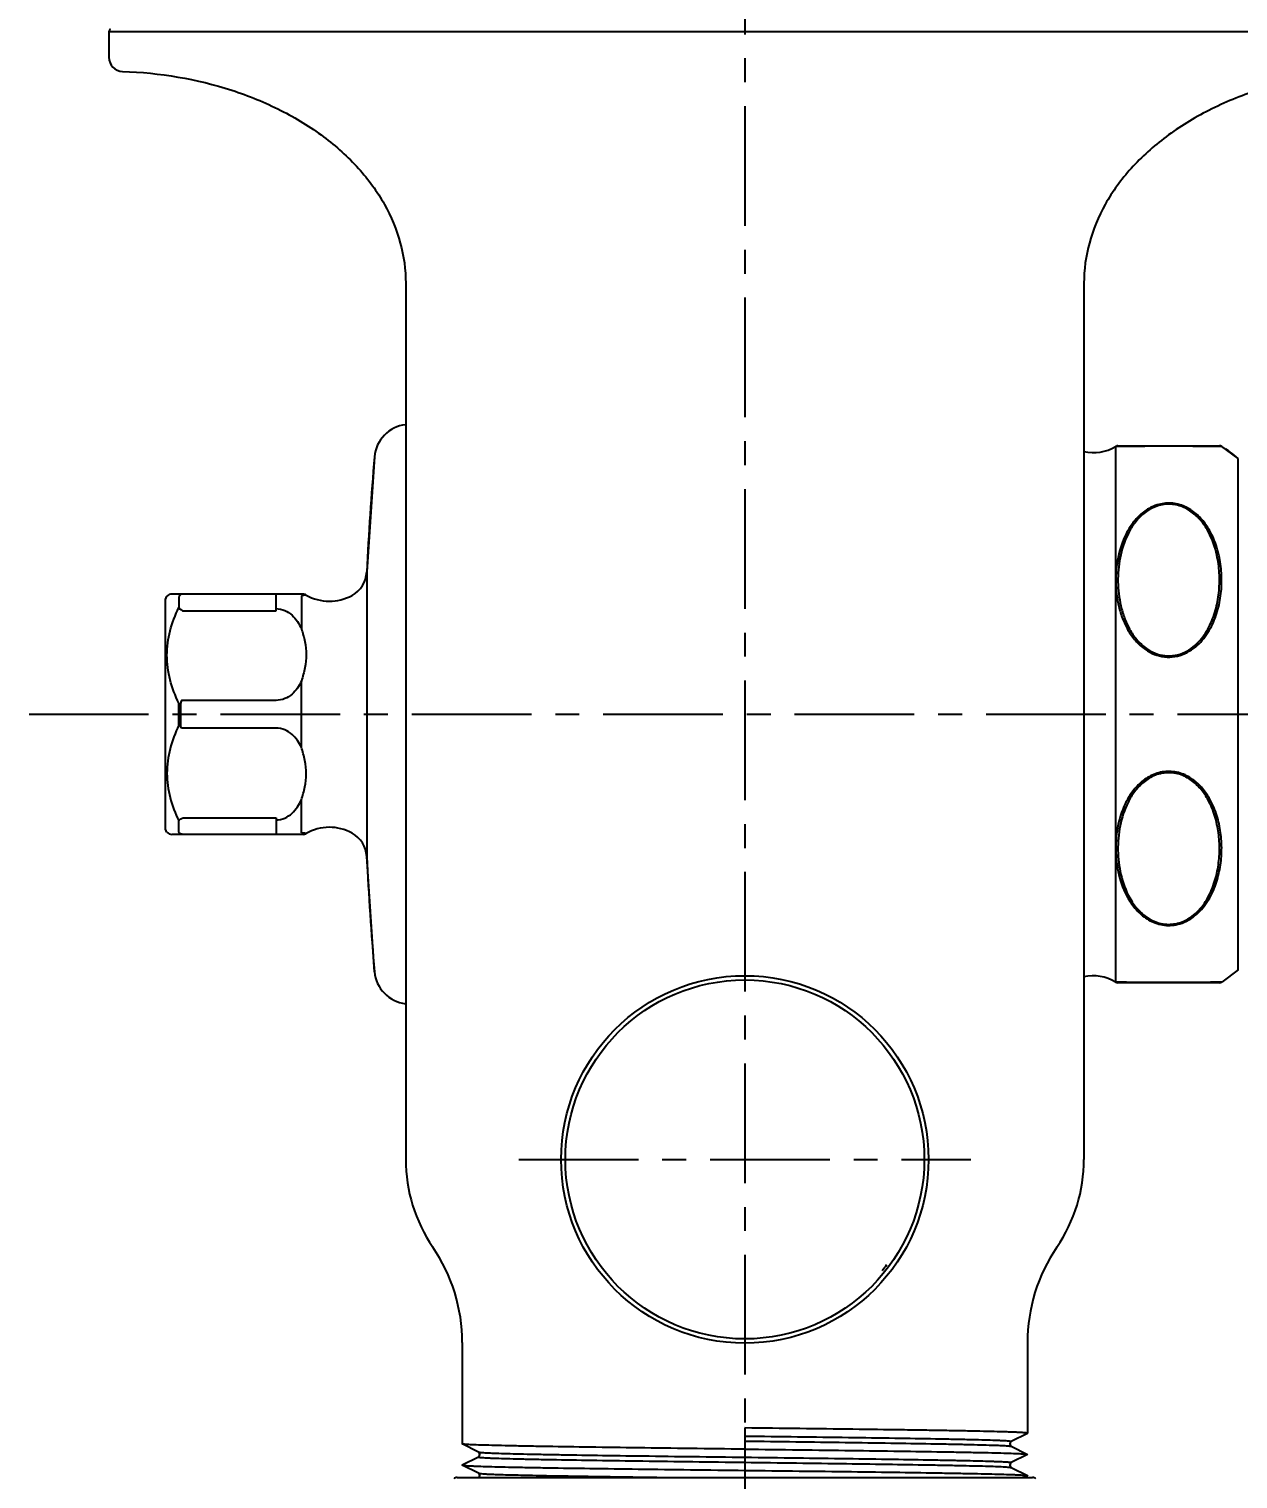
# Model space of a CAD drawing. Header units: millimetres. Extents: x 2792 to 3374, y 618 to 1096.
# Drawn here: x 3019.8 to 3084, y 791.4 to 868.3 of the extents above; entities that cross this region are included whole.
import ezdxf

# ---------------------------------------------------------------- set-up
doc = ezdxf.new("R2010")
doc.units = ezdxf.units.MM
doc.header["$LTSCALE"] = 0.1
doc.linetypes.add('CENTERX2', pattern=[101.6, 63.5, -12.7, 12.7, -12.7])
for name, color, linetype in [('02___PRT_ALL_AXES', 7, 'Continuous'), ('CENTER', 1, 'CENTERX2'), ('DIM', 3, 'Continuous')]:
    doc.layers.add(name, color=color, linetype=linetype)
doc.styles.get("Standard").update_dxf_attribs({"font": 'arial.ttf'})
doc.dimstyles.new('ISO-25', dxfattribs={"dimtxt": 2.5, "dimasz": 2.5, "dimexe": 1.25, "dimexo": 0.625, "dimtad": 1, "dimtxsty": 'Standard', "dimcen": 2.5, "dimadec": 0, "dimazin": 0, "dimtfac": 1, "dimtmove": 0, "dimatfit": 3, "dimfxl": 0, "dimarcsym": 0})

# ---------------------------------------------------------------- blocks, each defined once
blk = doc.blocks.new('*D193')
at = {"layer": 'Defpoints', "color": 0, "transparency": 16777216}
for p in [(3127.568, 940.514), (3057.818, 935.367), (3127.568, 856.353)]:
    blk.add_point(p, dxfattribs=at)
at = {"layer": 'DIM', "color": 0, "lineweight": -2, "transparency": 16777216}
for p, q in [((3057.818, 935.992), (3057.818, 941.764)), ((3127.568, 856.978), (3127.568, 941.764)), ((3060.318, 940.514), (3125.068, 940.514))]:
    blk.add_line(p, q, dxfattribs=at)
at = {"layer": 'DIM', "color": 0, "transparency": 16777216}
for points in [[(3060.318, 940.93), (3060.318, 940.097), (3057.818, 940.514)], [(3125.068, 940.93), (3125.068, 940.097), (3127.568, 940.514)]]:
    blk.add_solid(points, dxfattribs=at)
at = {"layer": 'DIM', "color": 0, "transparency": 16777216, "insert": (3092.693, 942.415), "char_height": 2.5, "attachment_point": 5}
blk.add_mtext('95', dxfattribs=at)
blk = doc.blocks.new('*D194')
at = {"layer": 'Defpoints', "color": 0, "transparency": 16777216}
for p in [(3142.568, 947.933), (3057.818, 935.367), (3142.568, 843.228)]:
    blk.add_point(p, dxfattribs=at)
at = {"layer": 'DIM', "color": 0, "lineweight": -2, "transparency": 16777216}
for p, q in [((3057.818, 935.992), (3057.818, 949.183)), ((3142.568, 843.853), (3142.568, 949.183)), ((3060.318, 947.933), (3140.068, 947.933))]:
    blk.add_line(p, q, dxfattribs=at)
at = {"layer": 'DIM', "color": 0, "transparency": 16777216}
for points in [[(3060.318, 948.349), (3060.318, 947.516), (3057.818, 947.933)], [(3140.068, 948.349), (3140.068, 947.516), (3142.568, 947.933)]]:
    blk.add_solid(points, dxfattribs=at)
at = {"layer": 'DIM', "color": 0, "transparency": 16777216, "insert": (3100.193, 949.834), "char_height": 2.5, "attachment_point": 5}
blk.add_mtext('116', dxfattribs=at)

msp = doc.modelspace()

# ---------------------------------------------------------------- linework, layer by layer
at = {"color": 7, "linetype": 'Continuous'}
for p, q in [((3024.068, 868.203), (3024.068, 866.84)), ((3024.068, 868.203), (3091.568, 868.203)), ((3039.818, 854.853), (3039.818, 808.353)), ((3075.818, 854.853), (3075.818, 808.353)), ((3077.496, 846.188), (3077.496, 817.767)), ((3077.508, 846.195), (3077.579, 846.197)), ((3077.579, 846.197), (3077.767, 846.199)), ((3077.624, 846.228), (3083.012, 846.228)), ((3082.871, 846.199), (3083.103, 846.196)), ((3083.103, 846.196), (3083.128, 846.195)), ((3083.995, 818.41), (3083.995, 845.546)), ((3037.749, 839.529), (3037.749, 824.427)), ((3027.068, 825.852), (3027.068, 838.103)), ((3027.146, 838.243), (3027.112, 838.209)), ((3034.348, 838.353), (3027.411, 838.353)), ((3027.774, 838.218), (3027.774, 837.635)), ((3032.935, 837.467), (3032.935, 838.353)), ((3034.278, 838.269), (3034.278, 836.512)), ((3027.973, 837.467), (3032.935, 837.467)), ((3034.278, 830.221), (3034.278, 833.735)), ((3032.935, 832.716), (3027.912, 832.716)), ((3027.774, 831.395), (3027.774, 832.56)), ((3027.88, 831.391), (3027.88, 832.56)), ((3032.935, 831.24), (3027.912, 831.24)), ((3034.278, 825.686), (3034.278, 827.443)), ((3027.973, 826.488), (3032.935, 826.488)), ((3032.935, 826.488), (3032.935, 825.603)), ((3027.146, 825.713), (3027.112, 825.746)), ((3027.774, 825.738), (3027.774, 826.32)), ((3034.348, 825.603), (3027.411, 825.603)), ((3077.58, 817.759), (3077.508, 817.76)), ((3077.768, 817.756), (3077.58, 817.759)), ((3083.012, 817.728), (3077.624, 817.728)), ((3083.011, 817.758), (3082.856, 817.756)), ((3083.128, 817.76), (3083.011, 817.758)), ((3057.818, 794.103), (3057.818, 792.978)), ((3072.814, 793.817), (3071.957, 793.389)), ((3072.814, 793.817), (3072.818, 793.822)), ((3042.822, 793.255), (3042.818, 793.259)), ((3043.679, 792.826), (3042.822, 793.255)), ((3071.957, 793.129), (3072.814, 792.701)), ((3072.814, 792.692), (3071.957, 792.264)), ((3072.814, 792.701), (3072.814, 792.692)), ((3042.822, 792.138), (3043.679, 792.567)), ((3043.679, 791.701), (3042.822, 792.13)), ((3071.957, 792.004), (3072.814, 791.576)), ((3042.549, 791.478), (3073.087, 791.478)), ((3072.814, 791.567), (3072.635, 791.478)), ((3072.814, 791.576), (3072.814, 791.567))]:
    msp.add_line(p, q, dxfattribs=at)
for points in [[(3071.957, 793.389), (3071.924, 793.365), (3071.878, 793.262), (3071.919, 793.158), (3071.957, 793.129)], [(3043.679, 792.567), (3043.717, 792.596), (3043.758, 792.699), (3043.712, 792.803), (3043.679, 792.826)], [(3071.957, 792.264), (3071.924, 792.24), (3071.878, 792.137), (3071.919, 792.033), (3071.957, 792.004)], [(3043.72, 791.478), (3043.758, 791.574), (3043.712, 791.678), (3043.679, 791.701)]]:
    msp.add_lwpolyline(points, dxfattribs=at)
for radius in [9.75, 9.525]:
    msp.add_circle((3057.818, 808.353), radius, dxfattribs=at)
for centre, radius, start, end in [((3024.218, 868.203), 0.15, 119.99965, 180), ((3024.818, 866.84), 0.75, 180, 268.09791), ((3076.329, 848.112), 2.25, 256.82215, 301.26007), ((3080.318, 841.54), 5.438, 121.11685, 121.26007), ((3077.624, 846.003), 0.225, 89.99912, 121.1161), ((3083.012, 846.003), 0.225, 58.8834, 90.0003), ((3080.318, 841.54), 5.438, 47.44801, 58.88315), ((3195.541, 831.978), 157.972, 175.03861, 177.26029), ((3036.25, 839.6), 1.5, 298.83889, 357.26029), ((3027.218, 838.103), 0.15, 135, 180), ((3027.411, 837.978), 0.375, 90.00035, 135.00025), ((3035.637, 829.124), 9.246, 97.93771, 98.44742), ((3034.348, 837.978), 0.375, 60.34701, 89.99766), ((3027.218, 825.852), 0.15, 180, 225), ((3027.411, 825.978), 0.375, 224.99975, 269.99965), ((3035.637, 834.832), 9.246, 261.55258, 262.06229), ((3036.25, 824.355), 1.5, 2.73971, 61.16111), ((3034.348, 825.978), 0.375, 270.00234, 299.65299), ((3195.541, 831.978), 157.972, 182.73971, 184.96139), ((3076.329, 815.844), 2.25, 58.73993, 103.17785), ((3077.624, 817.953), 0.225, 238.8839, 270.00088), ((3083.012, 817.953), 0.225, 269.9997, 301.1166), ((3048.068, 808.353), 8.25, 180, 214.30195), ((3067.568, 808.353), 8.25, 325.69805, 0), ((3033.818, 798.632), 9, 0, 34.30115), ((3081.818, 798.632), 9, 145.69885, 180), ((3042.549, 791.253), 0.225, 90, 140.99786), ((3073.087, 791.253), 0.225, 39.00214, 90)]:
    msp.add_arc(centre, radius, start, end, dxfattribs=at)
for points, knots in [([(3024.793, 866.091), (3026.754, 866.026), (3029.664, 865.545), (3033.18, 864.11), (3035.462, 862.719), (3037.338, 861.036), (3038.746, 859.12), (3039.617, 857.033), (3039.818, 855.57), (3039.818, 854.853)], [0, 0, 0, 0, 0.286008, 0.422459, 0.551936, 0.673566, 0.787615, 0.895522, 1, 1, 1, 1]), ([(3090.843, 866.091), (3088.882, 866.026), (3085.972, 865.545), (3082.456, 864.11), (3080.174, 862.719), (3078.298, 861.036), (3076.89, 859.12), (3076.019, 857.033), (3075.818, 855.57), (3075.818, 854.853)], [0, 0, 0, 0, 0.286008, 0.422459, 0.551936, 0.673566, 0.787615, 0.895522, 1, 1, 1, 1]), ([(3077.767, 846.199), (3078.619, 846.212), (3080.32, 846.221), (3082.022, 846.212), (3082.871, 846.199)], [0, 0, 0, 0, 0.50069, 1, 1, 1, 1]), ([(3082.981, 840.421), (3082.883, 840.853), (3082.656, 841.497), (3082.154, 842.257), (3081.646, 842.756), (3080.999, 843.112), (3080.248, 843.23), (3079.51, 843.062), (3078.887, 842.673), (3078.404, 842.157), (3077.93, 841.384), (3077.581, 840.318), (3077.463, 838.999), (3077.566, 838.122), (3077.668, 837.698)], [0, 0, 0, 0, 0.121019, 0.183184, 0.247113, 0.313386, 0.38158, 0.449547, 0.515376, 0.578933, 0.640851, 0.761633, 0.880875, 1, 1, 1, 1]), ([(3082.871, 840.417), (3082.778, 840.839), (3082.562, 841.468), (3082.084, 842.213), (3081.597, 842.706), (3080.969, 843.06), (3080.235, 843.175), (3079.517, 842.999), (3078.92, 842.606), (3078.463, 842.094), (3078.016, 841.333), (3077.69, 840.291), (3077.582, 839.003), (3077.681, 838.148), (3077.778, 837.732)], [0, 0, 0, 0, 0.120969, 0.183027, 0.24685, 0.313119, 0.381445, 0.449467, 0.515163, 0.578532, 0.6403, 0.76101, 0.880457, 1, 1, 1, 1]), ([(3079.084, 835.407), (3079.232, 835.307), (3079.554, 835.133), (3080.091, 834.998), (3080.649, 835.013), (3081.177, 835.173), (3081.639, 835.448), (3082.148, 835.91), (3082.616, 836.612), (3082.958, 837.538), (3083.125, 838.496), (3083.141, 839.465), (3083.053, 840.106), (3082.981, 840.421)], [0, 0, 0, 0, 0.06608, 0.133882, 0.202324, 0.269859, 0.335569, 0.399411, 0.522699, 0.643014, 0.762051, 0.880801, 1, 1, 1, 1]), ([(3079.135, 835.469), (3079.278, 835.369), (3079.591, 835.196), (3080.115, 835.063), (3080.66, 835.083), (3081.171, 835.252), (3081.614, 835.532), (3082.097, 835.996), (3082.536, 836.692), (3082.855, 837.602), (3083.01, 838.539), (3083.024, 839.485), (3082.939, 840.11), (3082.871, 840.417)], [0, 0, 0, 0, 0.066086, 0.133912, 0.202352, 0.2698, 0.335378, 0.399122, 0.52242, 0.642901, 0.7621, 0.880908, 1, 1, 1, 1]), ([(3027.856, 838.321), (3027.835, 838.309), (3027.8, 838.279), (3027.78, 838.238), (3027.774, 838.218)], [0, 0, 0, 0, 0.53165, 1, 1, 1, 1]), ([(3027.973, 838.353), (3027.943, 838.353), (3027.902, 838.344), (3027.865, 838.326), (3027.856, 838.321)], [0, 0, 0, 0, 0.742225, 1, 1, 1, 1]), ([(3034.534, 838.304), (3034.533, 838.304), (3034.529, 838.303), (3034.52, 838.302), (3034.505, 838.3), (3034.475, 838.296), (3034.426, 838.29), (3034.384, 838.284), (3034.36, 838.281)], [0, 0, 0, 0, 0.01771, 0.069878, 0.155439, 0.272455, 0.590135, 1, 1, 1, 1]), ([(3027.774, 832.56), (3027.585, 832.962), (3027.268, 833.79), (3027.085, 835.108), (3027.266, 836.42), (3027.584, 837.24), (3027.774, 837.635)], [0, 0, 0, 0, 0.253334, 0.502284, 0.749869, 1, 1, 1, 1]), ([(3027.774, 837.635), (3027.777, 837.627), (3027.796, 837.592), (3027.828, 837.566), (3027.856, 837.55)], [0, 0, 0, 0, 0.205107, 1, 1, 1, 1]), ([(3027.856, 837.55), (3027.866, 837.545), (3027.907, 837.52), (3027.945, 837.491), (3027.973, 837.467)], [0, 0, 0, 0, 0.229236, 1, 1, 1, 1]), ([(3032.935, 837.583), (3033.093, 837.583), (3033.408, 837.515), (3033.796, 837.253), (3034.085, 836.907), (3034.222, 836.645), (3034.278, 836.512)], [0, 0, 0, 0, 0.261342, 0.515006, 0.760455, 1, 1, 1, 1]), ([(3077.668, 837.698), (3077.72, 837.481), (3077.851, 837.05), (3078.139, 836.433), (3078.538, 835.861), (3078.888, 835.541), (3079.084, 835.407)], [0, 0, 0, 0, 0.243375, 0.489663, 0.740886, 1, 1, 1, 1]), ([(3077.778, 837.732), (3077.827, 837.519), (3077.952, 837.096), (3078.227, 836.487), (3078.608, 835.921), (3078.945, 835.603), (3079.135, 835.469)], [0, 0, 0, 0, 0.243535, 0.489946, 0.741131, 1, 1, 1, 1]), ([(3034.278, 836.512), (3034.351, 836.291), (3034.481, 835.842), (3034.56, 835.138), (3034.479, 834.426), (3034.351, 833.965), (3034.278, 833.735)], [0, 0, 0, 0, 0.246583, 0.494091, 0.744768, 1, 1, 1, 1]), ([(3034.278, 833.735), (3034.222, 833.607), (3034.084, 833.356), (3033.794, 833.025), (3033.405, 832.779), (3033.093, 832.716), (3032.935, 832.716)], [0, 0, 0, 0, 0.236222, 0.479485, 0.734141, 1, 1, 1, 1]), ([(3027.912, 832.716), (3027.905, 832.704), (3027.885, 832.656), (3027.88, 832.603), (3027.88, 832.564)], [0, 0, 0, 0, 0.250593, 1, 1, 1, 1]), ([(3027.774, 831.395), (3027.585, 830.993), (3027.268, 830.165), (3027.085, 828.848), (3027.266, 827.535), (3027.584, 826.716), (3027.774, 826.32)], [0, 0, 0, 0, 0.253334, 0.502284, 0.749869, 1, 1, 1, 1]), ([(3027.912, 831.24), (3027.905, 831.251), (3027.885, 831.299), (3027.88, 831.352), (3027.88, 831.391)], [0, 0, 0, 0, 0.250593, 1, 1, 1, 1]), ([(3034.278, 830.221), (3034.222, 830.349), (3034.084, 830.6), (3033.794, 830.93), (3033.405, 831.177), (3033.093, 831.24), (3032.935, 831.24)], [0, 0, 0, 0, 0.236222, 0.479485, 0.734141, 1, 1, 1, 1]), ([(3034.278, 827.443), (3034.351, 827.665), (3034.481, 828.114), (3034.56, 828.818), (3034.479, 829.53), (3034.351, 829.991), (3034.278, 830.221)], [0, 0, 0, 0, 0.246583, 0.494091, 0.744768, 1, 1, 1, 1]), ([(3082.505, 827.469), (3082.392, 827.67), (3082.127, 828.06), (3081.601, 828.556), (3080.932, 828.898), (3080.165, 828.988), (3079.425, 828.788), (3078.812, 828.375), (3078.341, 827.841), (3077.882, 827.05), (3077.554, 825.965), (3077.466, 824.623), (3077.659, 823.287), (3078.007, 822.443), (3078.25, 822.061)], [0, 0, 0, 0, 0.062065, 0.126025, 0.192507, 0.260917, 0.328789, 0.394247, 0.457371, 0.518897, 0.639198, 0.758467, 0.878191, 1, 1, 1, 1]), ([(3082.414, 827.421), (3082.306, 827.619), (3082.053, 828.003), (3081.547, 828.496), (3080.896, 828.837), (3080.145, 828.92), (3079.427, 828.707), (3078.842, 828.285), (3078.398, 827.751), (3077.968, 826.968), (3077.665, 825.903), (3077.586, 824.593), (3077.771, 823.29), (3078.103, 822.464), (3078.336, 822.09)], [0, 0, 0, 0, 0.062163, 0.126175, 0.192693, 0.261131, 0.328924, 0.394256, 0.457331, 0.518897, 0.639415, 0.758828, 0.87849, 1, 1, 1, 1]), ([(3032.935, 826.373), (3033.093, 826.373), (3033.408, 826.441), (3033.796, 826.702), (3034.085, 827.049), (3034.222, 827.31), (3034.278, 827.443)], [0, 0, 0, 0, 0.261342, 0.515006, 0.760455, 1, 1, 1, 1]), ([(3080.877, 820.911), (3081.039, 820.96), (3081.347, 821.098), (3081.746, 821.396), (3082.076, 821.751), (3082.43, 822.269), (3082.745, 822.977), (3082.958, 823.869), (3083.033, 824.776), (3082.979, 825.684), (3082.791, 826.58), (3082.561, 827.151), (3082.414, 827.421)], [0, 0, 0, 0, 0.068404, 0.134886, 0.199673, 0.263171, 0.387491, 0.510034, 0.631849, 0.753625, 0.876022, 1, 1, 1, 1]), ([(3080.901, 820.858), (3081.067, 820.907), (3081.383, 821.045), (3081.926, 821.437), (3082.444, 822.076), (3082.843, 822.945), (3083.069, 823.855), (3083.15, 824.781), (3083.095, 825.707), (3082.898, 826.618), (3082.657, 827.196), (3082.505, 827.469)], [0, 0, 0, 0, 0.068471, 0.135137, 0.263526, 0.388191, 0.51089, 0.63267, 0.754251, 0.876346, 1, 1, 1, 1]), ([(3027.856, 826.405), (3027.866, 826.411), (3027.907, 826.435), (3027.945, 826.464), (3027.973, 826.488)], [0, 0, 0, 0, 0.229236, 1, 1, 1, 1]), ([(3027.774, 826.321), (3027.777, 826.328), (3027.796, 826.363), (3027.828, 826.39), (3027.856, 826.405)], [0, 0, 0, 0, 0.205107, 1, 1, 1, 1]), ([(3027.856, 825.635), (3027.835, 825.647), (3027.8, 825.677), (3027.78, 825.718), (3027.774, 825.738)], [0, 0, 0, 0, 0.53165, 1, 1, 1, 1]), ([(3034.534, 825.652), (3034.533, 825.652), (3034.529, 825.653), (3034.52, 825.653), (3034.505, 825.656), (3034.475, 825.659), (3034.426, 825.666), (3034.384, 825.671), (3034.36, 825.674)], [0, 0, 0, 0, 0.01771, 0.069878, 0.155439, 0.272455, 0.590135, 1, 1, 1, 1]), ([(3027.973, 825.603), (3027.943, 825.603), (3027.902, 825.611), (3027.865, 825.63), (3027.856, 825.635)], [0, 0, 0, 0, 0.742225, 1, 1, 1, 1]), ([(3078.25, 822.061), (3078.383, 821.852), (3078.697, 821.451), (3079.213, 821.06), (3079.698, 820.856), (3080.095, 820.771), (3080.504, 820.767), (3080.771, 820.819), (3080.901, 820.858)], [0, 0, 0, 0, 0.237735, 0.483845, 0.611068, 0.740362, 0.87056, 1, 1, 1, 1]), ([(3078.336, 822.09), (3078.462, 821.887), (3078.759, 821.498), (3079.25, 821.114), (3079.716, 820.912), (3080.099, 820.827), (3080.493, 820.822), (3080.752, 820.874), (3080.877, 820.911)], [0, 0, 0, 0, 0.237305, 0.48308, 0.610324, 0.739816, 0.870313, 1, 1, 1, 1]), ([(3082.856, 817.756), (3082.003, 817.743), (3080.307, 817.735), (3078.61, 817.744), (3077.768, 817.756)], [0, 0, 0, 0, 0.50317, 1, 1, 1, 1]), ([(3072.818, 793.822), (3072.818, 793.824), (3072.81, 793.828), (3072.788, 793.833), (3072.733, 793.841), (3072.644, 793.849), (3072.518, 793.858), (3072.357, 793.866), (3072.161, 793.875), (3071.93, 793.884), (3071.555, 793.896), (3071.005, 793.911), (3070.25, 793.928), (3069.376, 793.946), (3068.391, 793.963), (3067.304, 793.98), (3065.682, 794.004), (3063.485, 794.034), (3060.707, 794.068), (3058.793, 794.091), (3057.818, 794.103)], [0, 0, 0, 0, 0.00042, 0.00137, 0.005026, 0.011056, 0.019461, 0.030228, 0.043326, 0.058724, 0.076388, 0.118348, 0.168786, 0.22723, 0.293109, 0.365799, 0.444596, 0.617434, 0.804976, 1, 1, 1, 1]), ([(3057.818, 793.674), (3058.752, 793.663), (3060.584, 793.639), (3063.24, 793.604), (3065.682, 793.57), (3067.536, 793.54), (3068.841, 793.515), (3069.661, 793.497), (3070.364, 793.48), (3070.872, 793.464), (3071.215, 793.452), (3071.423, 793.443), (3071.596, 793.434), (3071.72, 793.427), (3071.801, 793.42), (3071.849, 793.416), (3071.889, 793.411), (3071.919, 793.407), (3071.942, 793.402), (3071.954, 793.4), (3071.964, 793.393), (3071.959, 793.39), (3071.957, 793.389)], [0, 0, 0, 0, 0.198022, 0.388198, 0.562966, 0.715409, 0.781322, 0.839474, 0.889278, 0.930247, 0.947289, 0.961972, 0.974267, 0.984146, 0.988172, 0.991585, 0.994384, 0.996568, 0.998141, 0.999115, 0.999552, 1, 1, 1, 1]), ([(3057.818, 793.406), (3058.723, 793.395), (3060.499, 793.372), (3063.081, 793.338), (3065.467, 793.304), (3067.292, 793.275), (3068.588, 793.251), (3069.415, 793.234), (3070.134, 793.217), (3070.739, 793.2), (3071.223, 793.184), (3071.549, 793.169), (3071.746, 793.156), (3071.846, 793.149), (3071.912, 793.14), (3071.946, 793.135), (3071.957, 793.129)], [0, 0, 0, 0, 0.191977, 0.376833, 0.547655, 0.698118, 0.763926, 0.822614, 0.873641, 0.916523, 0.950874, 0.976362, 0.985715, 0.992777, 0.997532, 1, 1, 1, 1]), ([(3057.818, 792.978), (3056.857, 792.989), (3054.971, 793.012), (3052.231, 793.046), (3049.699, 793.079), (3047.762, 793.109), (3046.388, 793.133), (3045.51, 793.15), (3044.748, 793.167), (3044.108, 793.184), (3043.653, 793.198), (3043.355, 793.211), (3043.182, 793.219), (3043.043, 793.228), (3042.938, 793.235), (3042.869, 793.244), (3042.833, 793.249), (3042.822, 793.255)], [0, 0, 0, 0, 0.192168, 0.377184, 0.548136, 0.698655, 0.764465, 0.823146, 0.874135, 0.916971, 0.951238, 0.965062, 0.976635, 0.985927, 0.992919, 0.997606, 1, 1, 1, 1]), ([(3043.679, 792.826), (3043.69, 792.821), (3043.726, 792.816), (3043.794, 792.807), (3043.897, 792.799), (3044.1, 792.786), (3044.436, 792.771), (3044.936, 792.754), (3045.559, 792.737), (3046.3, 792.719), (3047.153, 792.702), (3048.486, 792.678), (3050.36, 792.648), (3052.806, 792.614), (3055.444, 792.579), (3058.174, 792.545), (3060.89, 792.51), (3063.488, 792.476), (3065.868, 792.442), (3067.672, 792.412), (3068.939, 792.388), (3069.735, 792.37), (3070.416, 792.353), (3070.908, 792.338), (3071.24, 792.326), (3071.441, 792.317), (3071.609, 792.309), (3071.728, 792.301), (3071.807, 792.295), (3071.853, 792.29), (3071.892, 792.286), (3071.921, 792.282), (3071.943, 792.277), (3071.955, 792.275), (3071.964, 792.268), (3071.959, 792.265), (3071.957, 792.264)], [0, 0, 0, 0, 0.001269, 0.003722, 0.007361, 0.012181, 0.025327, 0.043036, 0.065139, 0.091427, 0.121643, 0.155501, 0.232799, 0.320352, 0.414797, 0.512506, 0.609726, 0.702722, 0.787922, 0.862053, 0.894059, 0.922269, 0.946413, 0.966259, 0.974508, 0.981616, 0.987566, 0.992342, 0.994286, 0.995934, 0.997284, 0.998339, 0.999098, 0.999567, 0.999777, 1, 1, 1, 1]), ([(3057.818, 792.978), (3058.779, 792.966), (3060.665, 792.944), (3063.405, 792.91), (3065.938, 792.876), (3067.874, 792.847), (3069.249, 792.823), (3070.126, 792.806), (3070.888, 792.789), (3071.528, 792.772), (3071.983, 792.757), (3072.281, 792.745), (3072.454, 792.736), (3072.593, 792.728), (3072.698, 792.72), (3072.767, 792.711), (3072.803, 792.706), (3072.814, 792.701)], [0, 0, 0, 0, 0.19217, 0.377194, 0.548154, 0.698677, 0.764484, 0.823158, 0.874144, 0.916975, 0.951241, 0.965063, 0.976635, 0.985928, 0.99292, 0.997606, 1, 1, 1, 1]), ([(3042.822, 792.138), (3042.82, 792.137), (3042.816, 792.134), (3042.82, 792.131), (3042.822, 792.13)], [0, 0, 0, 0, 0.499974, 1, 1, 1, 1]), ([(3042.822, 792.13), (3042.833, 792.124), (3042.869, 792.119), (3042.938, 792.11), (3043.043, 792.103), (3043.182, 792.094), (3043.355, 792.086), (3043.653, 792.073), (3044.108, 792.059), (3044.748, 792.042), (3045.51, 792.025), (3046.388, 792.008), (3047.762, 791.984), (3049.699, 791.954), (3052.231, 791.921), (3054.971, 791.887), (3056.857, 791.864), (3057.818, 791.853)], [0, 0, 0, 0, 0.002394, 0.007081, 0.014073, 0.023365, 0.034938, 0.048762, 0.083029, 0.125865, 0.176854, 0.235535, 0.301345, 0.451864, 0.622816, 0.807832, 1, 1, 1, 1]), ([(3043.679, 792.567), (3043.677, 792.566), (3043.672, 792.563), (3043.681, 792.556), (3043.693, 792.553), (3043.715, 792.548), (3043.744, 792.544), (3043.783, 792.54), (3043.829, 792.536), (3043.908, 792.53), (3044.027, 792.522), (3044.195, 792.513), (3044.396, 792.505), (3044.728, 792.492), (3045.22, 792.477), (3045.901, 792.46), (3046.697, 792.443), (3047.964, 792.418), (3049.769, 792.389), (3052.15, 792.354), (3054.748, 792.32), (3057.464, 792.286), (3060.193, 792.251), (3062.832, 792.217), (3065.278, 792.182), (3067.152, 792.153), (3068.485, 792.128), (3069.337, 792.111), (3070.078, 792.094), (3070.702, 792.077), (3071.201, 792.06), (3071.537, 792.045), (3071.74, 792.032), (3071.843, 792.024), (3071.911, 792.015), (3071.946, 792.01), (3071.957, 792.004)], [0, 0, 0, 0, 0.000223, 0.000433, 0.000901, 0.00166, 0.002715, 0.004067, 0.005716, 0.007661, 0.012436, 0.018385, 0.025495, 0.033747, 0.053593, 0.077743, 0.105955, 0.137966, 0.212106, 0.297315, 0.39032, 0.487548, 0.585264, 0.679712, 0.767265, 0.844559, 0.87841, 0.908625, 0.934904, 0.957003, 0.974702, 0.98784, 0.992657, 0.996289, 0.998735, 1, 1, 1, 1]), ([(3057.818, 791.853), (3058.779, 791.841), (3060.665, 791.819), (3063.405, 791.785), (3065.937, 791.751), (3067.874, 791.722), (3069.249, 791.698), (3070.126, 791.681), (3070.888, 791.664), (3071.528, 791.647), (3071.983, 791.632), (3072.281, 791.62), (3072.454, 791.611), (3072.593, 791.603), (3072.698, 791.595), (3072.767, 791.586), (3072.803, 791.581), (3072.814, 791.576)], [0, 0, 0, 0, 0.192171, 0.377181, 0.548137, 0.698665, 0.764476, 0.823156, 0.874143, 0.916975, 0.951241, 0.965063, 0.976635, 0.985926, 0.992918, 0.997606, 1, 1, 1, 1]), ([(3043.679, 791.701), (3043.687, 791.697), (3043.711, 791.693), (3043.787, 791.682), (3043.935, 791.671), (3044.176, 791.657), (3044.499, 791.644), (3044.904, 791.63), (3045.386, 791.616), (3045.945, 791.603), (3046.83, 791.583), (3048.095, 791.559), (3049.784, 791.532), (3051.666, 791.505), (3052.982, 791.487), (3053.665, 791.478)], [0, 0, 0, 0, 0.002589, 0.007277, 0.023008, 0.047185, 0.079654, 0.120226, 0.168669, 0.224672, 0.287908, 0.434492, 0.604872, 0.79491, 1, 1, 1, 1])]:
    msp.add_open_spline(points, degree=3, knots=knots, dxfattribs=at)
at = {"layer": '02___PRT_ALL_AXES', "color": 7, "linetype": 'Continuous'}
for p, q in [((3024.068, 868.203), (3024.068, 866.84)), ((3077.508, 846.195), (3077.496, 846.188)), ((3083.995, 845.546), (3083.128, 846.195)), ((3038.16, 845.64), (3037.749, 839.529)), ((3038.16, 818.316), (3037.749, 824.427)), ((3083.995, 818.41), (3083.128, 817.76)), ((3077.508, 817.76), (3077.496, 817.767)), ((3042.818, 798.631), (3042.818, 793.259)), ((3072.818, 798.631), (3072.818, 793.822))]:
    msp.add_line(p, q, dxfattribs=at)
for centre, radius, start, end in [((3040.028, 845.478), 1.875, 96.48304, 175.03861), ((3035.769, 840.474), 2.498, 240.34905, 298.83889), ((3035.769, 823.481), 2.498, 61.16111, 119.65095), ((3040.028, 818.478), 1.875, 184.96139, 263.51696), ((3057.818, 808.353), 9.375, 321.07403, 323.49069)]:
    msp.add_arc(centre, radius, start, end, dxfattribs=at)
at = {"layer": 'CENTER'}
for p, q in [((3057.818, 935.367), (3057.818, 619.247)), ((3019.822, 831.978), (3148.801, 831.978)), ((3045.818, 808.353), (3069.818, 808.353))]:
    msp.add_line(p, q, dxfattribs=at)

# ---------------------------------------------------------------- dimensions: what is measured, and where the dimension line sits
at = {"layer": 'DIM'}
for base, p2, text, picture, middle in [((3142.568, 947.933), (3142.568, 843.228), '116', '*D194', (3100.193, 949.834)), ((3127.568, 940.514), (3127.568, 856.353), '95', '*D193', (3092.693, 942.415))]:
    dim = msp.add_linear_dim(base=base, p1=(3057.818, 935.367), p2=p2, text=text, dimstyle='ISO-25', dxfattribs=at)
    dim.commit()
    dim.dimension.update_dxf_attribs({"geometry": picture, "text_midpoint": middle})

doc.saveas('drawing.dxf')
